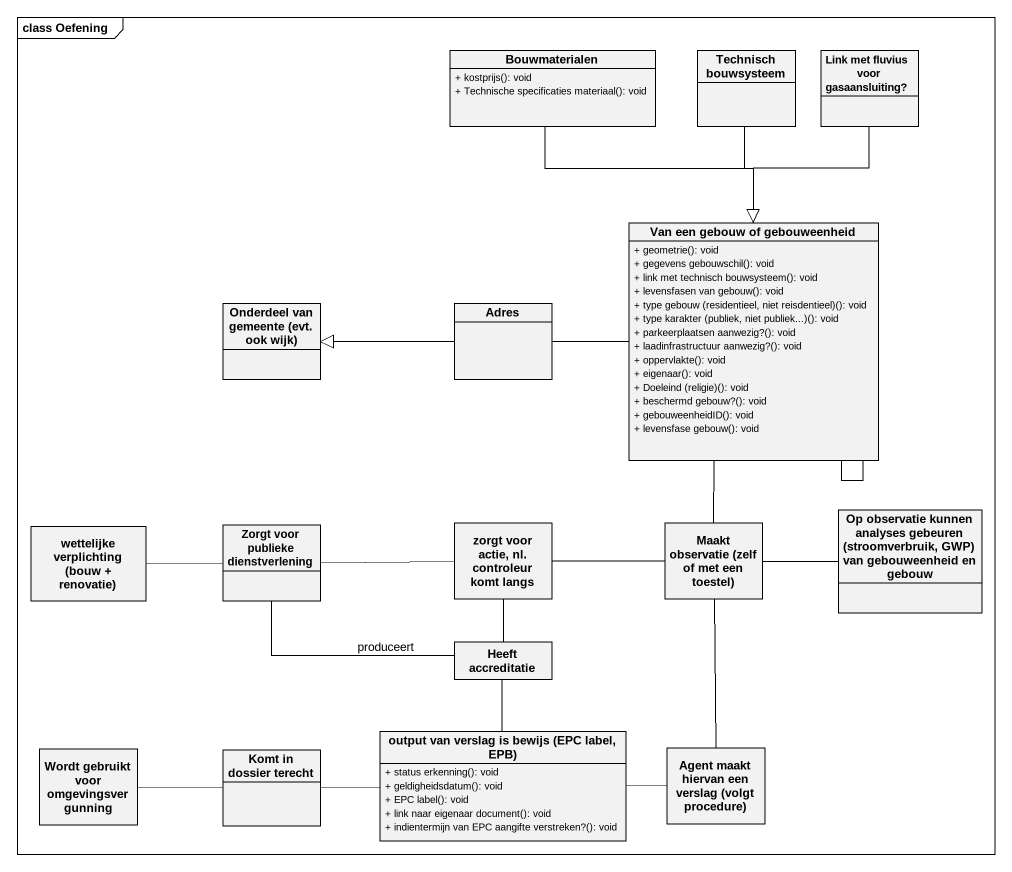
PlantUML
@startuml
mainframe class Oefening
hide circle
hide empty members
skinparam classAttributeIconSize 0
class Bouwmaterialen {
  + kostprijs(): void
  + Technische specificaties materiaal(): void
}
class "Technisch bouwsysteem" as Technisch_bouwsysteem
class "Link met fluvius voor gasaansluiting?" as Link_met_fluvius_voor
class "Van een gebouw of gebouweenheid" as Van_een_gebouw_of {
  + geometrie(): void
  + gegevens gebouwschil(): void
  + link met technisch bouwsysteem(): void
  + levensfasen van gebouw(): void
  + type gebouw (residentieel, niet reisdentieel)(): void
  + type karakter (publiek, niet publiek...)(): void
  + parkeerplaatsen aanwezig?(): void
  + laadinfrastructuur aanwezig?(): void
  + oppervlakte(): void
  + eigenaar(): void
  + Doeleind (religie)(): void
  + beschermd gebouw?(): void
  + gebouweenheidID(): void
  + levensfase gebouw(): void
}
class "Onderdeel van gemeente (evt. ook wijk)" as Onderdeel_van_gemeente_evt
class Adres
class "wettelijke verplichting (bouw + renovatie)" as wettelijke_verplichting
class "Zorgt voor publieke dienstverlening" as Zorgt_voor_publieke
class "zorgt voor actie, nl. controleur komt langs" as zorgt_voor_actie_nl
class "Maakt observatie (zelf of met een toestel)" as Maakt_observatie_zelf_of
class "Op observatie kunnen analyses gebeuren (stroomverbruik, GWP) van gebouweenheid en gebouw" as Op_observatie_kunnen
class "Heeft accreditatie" as Heeft_accreditatie
class "output van verslag is bewijs (EPC label, EPB)" as output_van_verslag_is {
  + status erkenning(): void
  + geldigheidsdatum(): void
  + EPC label(): void
  + link naar eigenaar document(): void
  + indientermijn van EPC aangifte verstreken?(): void
}
class "Wordt gebruikt voor omgevingsvergunning" as Wordt_gebruikt_voor
class "Komt in dossier terecht" as Komt_in_dossier_terecht
class "Agent maakt hiervan een verslag (volgt procedure)" as Agent_maakt_hiervan_een
Bouwmaterialen --|> Van_een_gebouw_of
Technisch_bouwsysteem --|> Van_een_gebouw_of
Link_met_fluvius_voor --|> Van_een_gebouw_of
Van_een_gebouw_of -- Van_een_gebouw_of
Van_een_gebouw_of -left- Adres
Adres -left-|> Onderdeel_van_gemeente_evt
wettelijke_verplichting -right- Zorgt_voor_publieke
Zorgt_voor_publieke -right- zorgt_voor_actie_nl
zorgt_voor_actie_nl -right- Maakt_observatie_zelf_of
zorgt_voor_actie_nl -- Heeft_accreditatie
Maakt_observatie_zelf_of -up- Van_een_gebouw_of
Maakt_observatie_zelf_of -right- Op_observatie_kunnen
Maakt_observatie_zelf_of -- Agent_maakt_hiervan_een
output_van_verslag_is -up- Zorgt_voor_publieke : produceert
Komt_in_dossier_terecht -right- output_van_verslag_is
Komt_in_dossier_terecht -left- Wordt_gebruikt_voor
Agent_maakt_hiervan_een -left- output_van_verslag_is
@enduml
